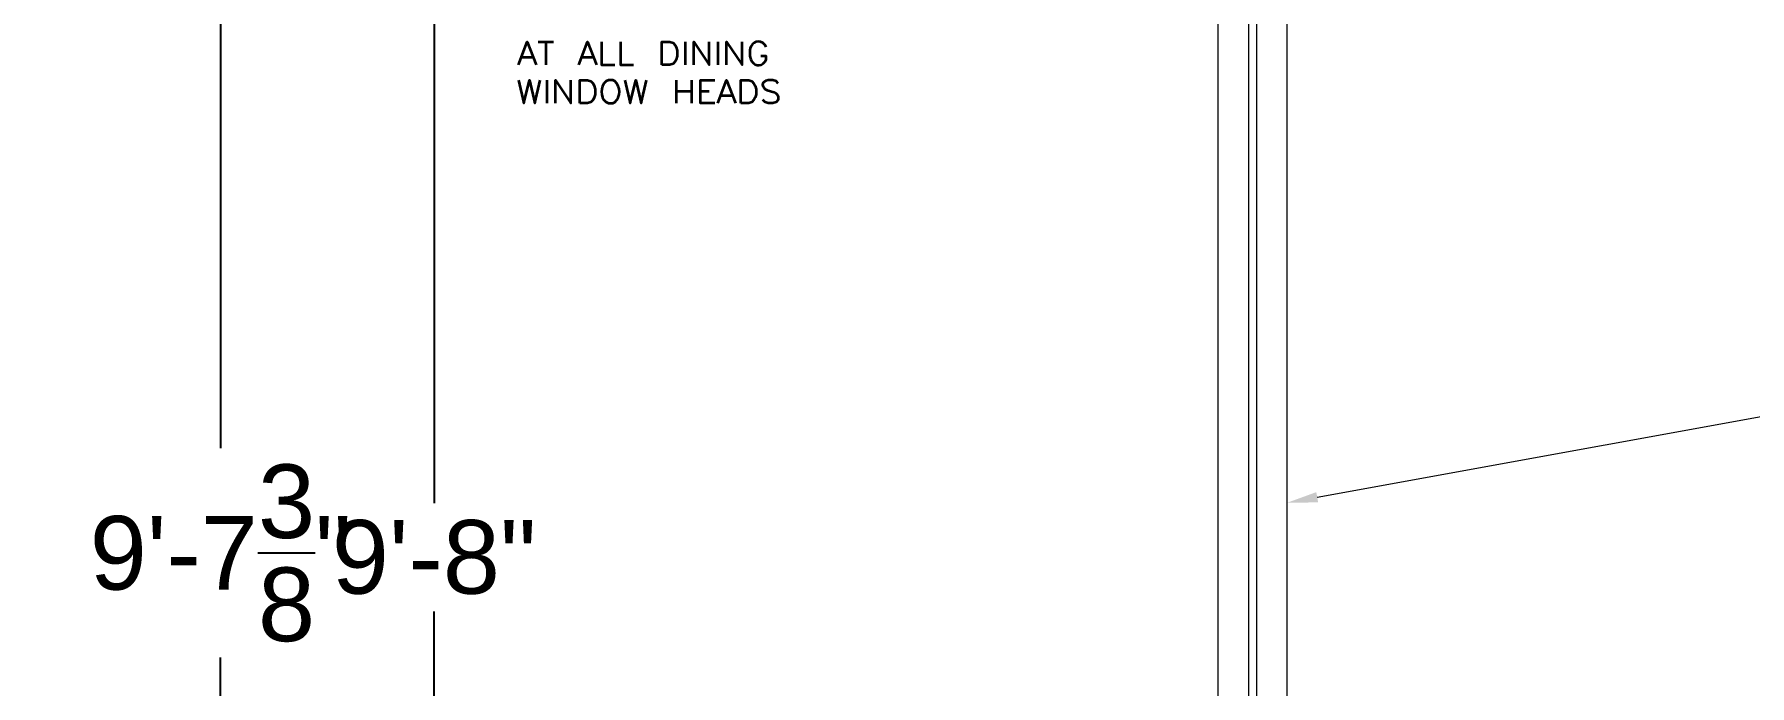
# Model space of a CAD drawing. Header units: inches. Extents: x 5 to 516, y -193 to 129.
# Drawn here: x 85.7 to 95.02, y -185.76 to -182.22 of the extents above; entities that cross this region are included whole.
import ezdxf

# ---------------------------------------------------------------- set-up
doc = ezdxf.new("R2010")
doc.units = ezdxf.units.IN
doc.header["$MEASUREMENT"] = 0
for name, color, linetype in [('Highlight', 210, 'Continuous'), ('PDF8_Geometry', 7, 'Continuous'), ('PDF8_Solid Fills', 7, 'Continuous')]:
    doc.layers.add(name, color=color, linetype=linetype)
doc.styles.get("Standard").update_dxf_attribs({"font": 'arial.ttf'})
doc.dimstyles.get("Standard").update_dxf_attribs({"dimtxt": 0.4, "dimasz": 0.18, "dimexe": 0.18, "dimexo": 0.0625, "dimgap": 0.09, "dimtad": 0, "dimtih": 1, "dimtoh": 1, "dimdec": 4, "dimlfac": 12, "dimzin": 0, "dimdsep": 46, "dimlunit": 4, "dimtxsty": 'Standard', "dimcen": 0.09, "dimadec": 3, "dimazin": 0, "dimtfac": 1, "dimtdec": 4, "dimtofl": 0, "dimtmove": 0, "dimatfit": 3, "dimfxl": 1, "dimtolj": 1, "dimtzin": 0, "dimarcsym": 0})

# ---------------------------------------------------------------- blocks, each defined once
blk = doc.blocks.new('*D117')
at = {"layer": 'Defpoints', "color": 0, "transparency": 16777216}
for p in [(86.7141, -180.2291), (86.7141, -180.2291), (86.7141, -189.8458)]:
    blk.add_point(p, dxfattribs=at)
at = {"layer": 'Highlight', "color": 0, "lineweight": -2, "transparency": 16777216}
for p, q in [((86.6516, -180.2291), (86.5341, -180.2291)), ((86.7141, -180.4091), (86.7141, -184.4688)), ((86.7141, -189.6658), (86.7141, -185.6061)), ((86.6516, -189.8458), (86.5341, -189.8458))]:
    blk.add_line(p, q, dxfattribs=at)
at = {"layer": 'Highlight', "color": 0, "transparency": 16777216}
for points in [[(86.6841, -180.4091), (86.7441, -180.4091), (86.7141, -180.2291)], [(86.6841, -189.6658), (86.7441, -189.6658), (86.7141, -189.8458)]]:
    blk.add_solid(points, dxfattribs=at)
at = {"layer": 'Highlight', "color": 0, "transparency": 16777216, "insert": (86.7141, -185.0374), "char_height": 0.4, "attachment_point": 5}
blk.add_mtext('\\A1;9\'-7{\\H1x;\\S3/8;}"', dxfattribs=at)
blk = doc.blocks.new('*D118')
at = {"layer": 'Defpoints', "color": 0, "transparency": 16777216}
for p in [(87.8741, -180.2291), (87.8741, -180.2291), (87.8741, -189.8958)]:
    blk.add_point(p, dxfattribs=at)
at = {"layer": 'Highlight', "color": 0, "lineweight": -2, "transparency": 16777216}
for p, q in [((87.8116, -180.2291), (87.6941, -180.2291)), ((87.8741, -180.4091), (87.8741, -184.7682)), ((87.8741, -189.7158), (87.8741, -185.3567)), ((87.8116, -189.8958), (87.6941, -189.8958))]:
    blk.add_line(p, q, dxfattribs=at)
at = {"layer": 'Highlight', "color": 0, "transparency": 16777216}
for points in [[(87.8441, -180.4091), (87.9041, -180.4091), (87.8741, -180.2291)], [(87.8441, -189.7158), (87.9041, -189.7158), (87.8741, -189.8958)]]:
    blk.add_solid(points, dxfattribs=at)
at = {"layer": 'Highlight', "color": 0, "transparency": 16777216, "insert": (87.8741, -185.0624), "char_height": 0.4, "attachment_point": 5}
blk.add_mtext('\\A1;9\'-8"', dxfattribs=at)

msp = doc.modelspace()

# ---------------------------------------------------------------- linework, layer by layer
at = {"layer": 'PDF8_Geometry', "lineweight": 15}
msp.add_lwpolyline([(92.3010719, -187.7368937), (92.3010719, -180.804671), (92.3421831, -180.804671), (92.3421831, -187.7368937)], close=True, dxfattribs=at)
for points in [[(92.1344047, -187.8746722), (92.5088492, -187.8746722), (92.5088492, -187.7080055), (92.5088492, -180.8335605)], [(92.1344053, -187.8746722), (92.1344053, -187.7080055), (92.1344053, -180.8335605)], [(92.6721838, -184.735783), (95.8021841, -184.1668941), (96.3010731, -184.1668941)]]:
    msp.add_lwpolyline(points, dxfattribs=at)
at = {"layer": 'PDF8_Geometry', "lineweight": 35}
for points in [[(88.3321837, -182.3880045), (88.3799615, -182.2624489), (88.4277393, -182.3880045)], [(88.4399605, -182.2624495), (88.5232939, -182.2624495)], [(88.4810711, -182.2624495), (88.4810711, -182.3880051)], [(88.6599606, -182.3880045), (88.7077384, -182.2624489), (88.7555162, -182.3880045)], [(88.7844045, -182.2624495), (88.7844045, -182.3880051), (88.8566268, -182.3880051)], [(88.8866271, -182.2624495), (88.8866271, -182.3880051), (88.9577383, -182.3880051)], [(89.2377376, -182.2624495), (89.2377376, -182.3880051)], [(89.2855168, -182.3880045), (89.2855168, -182.2624489), (89.3688501, -182.3880045), (89.3688501, -182.2624489)], [(89.4166271, -182.2624495), (89.4166271, -182.3880051)], [(89.4632941, -182.3880045), (89.4632941, -182.2624489), (89.5477386, -182.3880045), (89.5477386, -182.2624489)], [(89.5888489, -182.3102272), (89.5888489, -182.3402272), (89.5944044, -182.358005)], [(89.6777378, -182.2924494), (89.6721822, -182.2802272), (89.65996, -182.268005)], [(88.3499608, -182.3457829), (88.4099608, -182.3457829)], [(88.6777377, -182.3457829), (88.7377377, -182.3457829)], [(89.6721822, -182.3702272), (89.6777378, -182.358005), (89.6777378, -182.3402272), (89.6488489, -182.3402272)], [(88.3321837, -182.4713378), (88.3621837, -182.5957823), (88.3921837, -182.4713378), (88.4210726, -182.5957823), (88.4510726, -182.4713378)], [(88.4866276, -182.4713378), (88.4866276, -182.5957823)], [(88.5344045, -182.5957829), (88.5344045, -182.4713384), (88.6177379, -182.5957829), (88.6177379, -182.4713384)], [(88.8566264, -182.4768934), (88.8444042, -182.4713378), (88.8210709, -182.4713378), (88.8088486, -182.4768934), (88.7966264, -182.4891156)], [(88.9099607, -182.4713378), (88.9399607, -182.5957823), (88.9699607, -182.4713378), (88.9988495, -182.5957823), (89.0288496, -182.4713378)], [(89.1899606, -182.4713378), (89.1899606, -182.5957823)], [(89.2732939, -182.4713378), (89.2732939, -182.5957823)], [(89.3988487, -182.5957829), (89.3210709, -182.5957829), (89.3210709, -182.4713384), (89.3988487, -182.4713384)], [(89.4166271, -182.5957829), (89.4632938, -182.4713384), (89.5110715, -182.5957829)], [(89.7432941, -182.489116), (89.7321829, -182.4768938), (89.7144052, -182.4713383)], [(88.8210709, -182.5957823), (88.8444042, -182.5957823), (88.8566264, -182.5902267)], [(89.1899606, -182.5302277), (89.2732939, -182.5302277)], [(89.3210709, -182.5302277), (89.3688487, -182.5302277)], [(89.4344041, -182.5546712), (89.493293, -182.5546712)], [(89.6721829, -182.519116), (89.6844052, -182.5246716), (89.7199607, -182.5368938), (89.7321829, -182.5424494), (89.7377385, -182.5480049), (89.7432941, -182.5602271), (89.7432941, -182.5780049), (89.7321829, -182.5902272), (89.7144052, -182.5957827), (89.6899607, -182.5957827), (89.6721829, -182.5902272), (89.6599607, -182.5780049)]]:
    msp.add_lwpolyline(points, dxfattribs=at)
for points in [[(89.1121814, -182.3880045), (89.1121814, -182.2624489), (89.1544037, -182.2624489), (89.1721814, -182.2680045), (89.1844037, -182.2802267), (89.1899592, -182.2924489), (89.1955148, -182.3102267), (89.1955148, -182.3402267), (89.1899592, -182.3580045), (89.1844037, -182.3702267), (89.1721814, -182.3813378), (89.1544037, -182.3880045)], [(88.6655171, -182.5957829), (88.6655171, -182.4713384), (88.7077393, -182.4713384), (88.7255171, -182.476894), (88.7377393, -182.4891162), (88.7432949, -182.5013384), (88.7488504, -182.5191162), (88.7488504, -182.5480051), (88.7432949, -182.5657829), (88.7377393, -182.5780051), (88.7255171, -182.5902273), (88.7077393, -182.5957829)], [(89.541071, -182.5957829), (89.541071, -182.4713384), (89.5832932, -182.4713384), (89.601071, -182.476894), (89.6121821, -182.4891162), (89.6188488, -182.5013384), (89.6244043, -182.5191162), (89.6244043, -182.5480051), (89.6188488, -182.5657829), (89.6121821, -182.5780051), (89.601071, -182.5902273), (89.5832932, -182.5957829)]]:
    msp.add_lwpolyline(points, close=True, dxfattribs=at)
for points in [[(89.65996, -182.268005), (89.6234785, -182.2458013), (89.5950896, -182.2756717), (89.5888489, -182.3102272)], [(89.5944044, -182.358005), (89.6097933, -182.3925606), (89.6451822, -182.4027828), (89.6721822, -182.3702272)], [(88.7966264, -182.4891156), (88.7744042, -182.5224119), (88.7796264, -182.5807267), (88.8210709, -182.5957823)], [(88.8566264, -182.5902267), (88.8893672, -182.5619119), (88.8893857, -182.5052082), (88.8566264, -182.4768934)], [(89.7144052, -182.4713383), (89.682257, -182.4663197), (89.6359607, -182.4824123), (89.6721829, -182.519116)]]:
    msp.add_open_spline(points, degree=3, dxfattribs=at)
at = {"layer": 'PDF8_Solid Fills', "lineweight": 50, "transparency": 33554559}
msp.add_solid([(92.677738, -184.7635608), (92.5088491, -184.765783), (92.667738, -184.7080052)], dxfattribs=at)

# ---------------------------------------------------------------- dimensions: what is measured, and where the dimension line sits
at = {"layer": 'Highlight'}
for base, p1, p2, angle, picture, middle in [((86.7140781, -180.2291163), (86.7140781, -189.8457832), (86.7140781, -180.2291163), 270, '*D117', (86.7140781, -185.0374497)), ((87.8741112, -180.2291163), (87.8741112, -189.8957831), (87.8741112, -180.2291163), 90, '*D118', (87.8741112, -185.0624497))]:
    dim = msp.add_linear_dim(base=base, p1=p1, p2=p2, angle=angle, dimstyle='Standard', dxfattribs=at)
    dim.commit()
    dim.dimension.update_dxf_attribs({"geometry": picture, "text_midpoint": middle})

doc.saveas('drawing.dxf')
